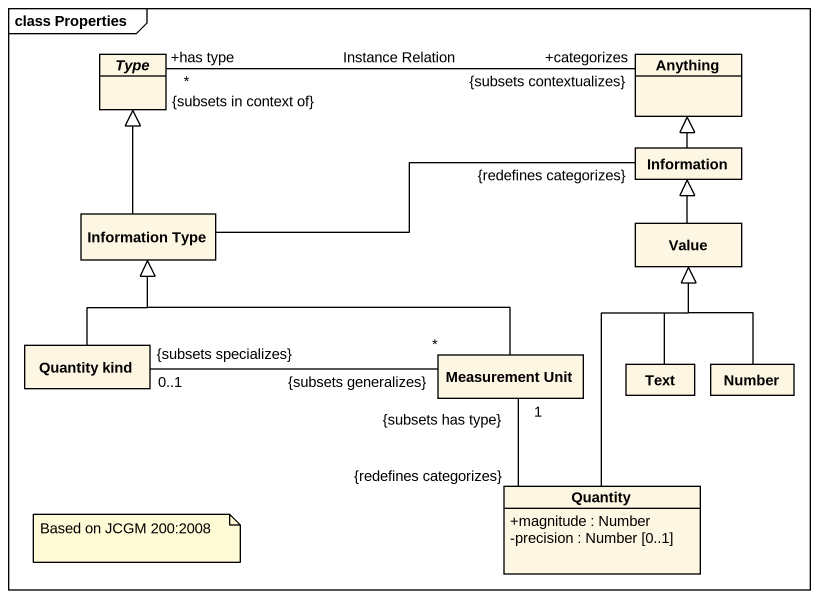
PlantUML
@startuml
mainframe class Properties
hide circle
hide empty members
skinparam classAttributeIconSize 0
abstract class Type
class Anything
class Information
class "Information Type" as Information_Type
class Value
class "Quantity kind" as Quantity_kind
class "Measurement Unit" as Measurement_Unit
class Text
class Number
class Quantity {
  +magnitude : Number
  -precision : Number [0..1]
}
Type "+has type\n*\n{subsets in context of}" -right- "+categorizes\n{subsets contextualizes}" Anything : Instance Relation
Information -up-|> Anything
Information_Type -up-|> Type
Information_Type -right- "{redefines categorizes}" Information
Value -up-|> Information
Quantity_kind -up-|> Information_Type
Measurement_Unit -left-|> Information_Type
Measurement_Unit "*\n{subsets generalizes}" -left- "0..1\n{subsets specializes}" Quantity_kind
Measurement_Unit "1\n{subsets has type}" -- "{redefines categorizes}" Quantity
Text -up-|> Value
Number -up-|> Value
Quantity -up-|> Value
note as N1
  Based on JCGM 200:2008
end note
@enduml
